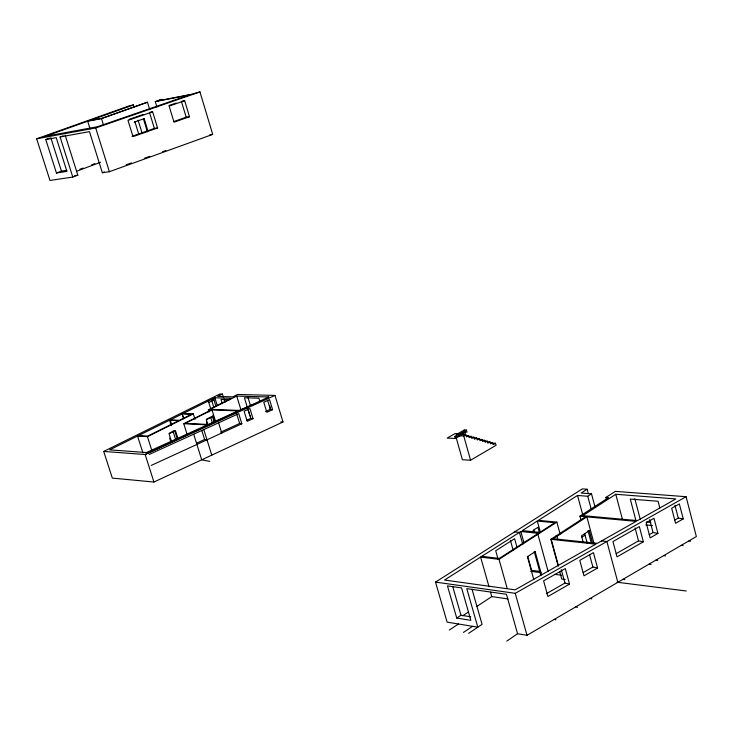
<?xml version="1.0" encoding="UTF-8"?>
<svg xmlns="http://www.w3.org/2000/svg" width="733" height="733" viewBox="0 0 733 733"><rect width="100%" height="100%" fill="white"/><g stroke="black" fill="none" stroke-linecap="round" stroke-linejoin="round"><path stroke-width="1.1" d="M506.842 641.082L517.553 633.733L527.018 635.291L696.35 536.547L686.088 496.699L615.299 491.367L605.962 497.405L606.548 499.613M468.653 633.321L482.057 624.342L472.015 589.167M463.421 632.432L472.574 626.33M449.32 630.05L458.455 624.003M592.759 543.776L589.24 530.719L581.461 535.85L583.23 542.393M456.741 618.056L470.861 620.329L461.561 587.912L447.469 585.905L456.741 618.056L460.984 615.262L470.76 616.81M462.66 615.784L468.295 612.073M476.762 606.493L491.797 596.589L508.07 598.943M582.084 537.106L584.925 535.237M558.225 566.197L550.85 539.323L585.575 516.747L579.922 516.16L581.095 520.494M586.849 516.866L553.25 538.718L597.239 543.373L636.162 521.355L586.849 516.866L593.895 542.997M541.495 574.544L535.163 551.674L527.421 556.714L533.798 579.666M579.922 516.16L608.546 497.615L605.962 497.405M615.775 494.271L582.817 515.647L637.499 520.604L675.826 498.926L615.775 494.271L622.491 519.578M489.003 586.721L480.61 557.089L499.008 559.334L556.86 522.107L560.113 534.018M556.86 522.107L538.398 520.338L577.522 495.453L587.747 496.268L591.513 493.859L595.013 506.915M481.801 556.329L499.255 558.445L538.315 533.331L520.824 531.517L444.519 580.041L515.088 589.836L595.92 544.115L550.85 539.323M537.28 521.044L522.263 530.6L539.763 532.396L554.799 522.73L537.28 521.044L540.322 532.066M588.315 493.566L587.151 489.25L581.168 493.052L591.513 493.859M517.553 633.733L506.448 594.289L466.784 588.654L477.806 627.191L447.103 622.134L435.512 582.103L582.369 488.884L587.151 489.25M455.908 436.703L462.413 459.728L470.577 460.242L496.085 445.279L495.526 443.291L493.098 444.711L492.549 442.714L490.496 442.613M492.549 442.714L490.533 443.886L489.974 441.889L487.83 443.144L487.271 441.147L484.201 440.991M487.271 441.147L485.246 442.32L484.687 440.322L482.626 441.513L482.067 439.507L478.997 439.36M482.067 439.507L480.023 440.689L479.464 438.682L477.247 439.965L476.679 437.949L473.619 437.803M464.236 430.024L466.454 430.115L467.022 432.149L464.823 432.049L456.961 436.538L456.375 434.504L464.236 430.024L465.391 434.083L463.164 433.991L455.33 438.471L447.176 438.068L455.037 433.597L458.088 433.734M476.679 437.949L474.489 439.214L473.93 437.198L471.823 438.416L471.255 436.401L468.195 436.254M471.255 436.401L469.083 437.647L468.515 435.631L465.455 435.484M468.515 435.631L466.426 436.822L465.858 434.806L463.76 436.007L458.666 435.759M546.351 593.721L564.941 583.056L569.541 584.1L565.29 568.579L543.611 580.866L547.936 596.488L569.541 584.1M583.211 572.565L592.896 567.012L597.578 568.02L593.428 552.627L579.785 560.36L583.99 575.808L597.578 568.02M616.169 553.681L638.516 540.862L643.354 541.769L639.35 526.596L612.944 541.568L617.03 556.86L643.354 541.769M649.181 534.751L653.057 532.525L657.941 533.404L653.983 518.295L646.167 522.73L650.153 537.866L657.941 533.404M674.442 520.256L678.401 517.993M683.229 518.9L675.569 523.289L671.675 508.271L679.354 503.919L683.229 518.9L678.263 518.075L674.946 505.266M455.33 438.471L454.753 436.437L456.741 435.301M435.512 582.103L515.244 593.327L686.088 496.699M466.454 430.115L458.583 434.605L456.375 434.504M206.66 419.166L211.461 416.747M214.723 421.64L213.065 416.298L206.33 419.679L207.998 425.039M187.071 434.321L183.745 423.701L211.379 409.903L208.355 409.784L209.033 411.973M212.02 409.93L185.156 423.344L208.227 424.471L238.051 410.92L212.02 409.93L215.603 421.493M169.186 433.276L174.656 430.537L177.395 439.241M142.944 452.939L137.557 436.062L147.443 436.657L193.32 413.87L195.015 419.322M208.355 409.784L231.426 398.285L214.87 397.799L183.25 413.449L193.32 413.87M266.876 397.827L268.727 396.974L236.741 396.095L210.188 409.335L239.123 410.425L254.708 403.984M138.564 435.558L147.681 436.108L178.77 420.66L169.552 420.229L109.648 449.87L146.362 452.536L207.311 424.865L183.745 423.701M170.212 419.899L182.16 413.989L191.414 414.374L179.42 420.33L170.212 419.899L171.238 423.161M222.456 394.079L217.692 396.434L232.847 396.855L237.657 394.464L274.985 395.417L283.002 421.979L153.93 482.039L112.341 478.099L103.71 451.436L219.9 394.006L222.456 394.079L223.446 397.277M182.471 414.97L183.497 417.361M208.777 402.499L213.963 399.925L212.304 399.879M196.536 443.208L204.608 439.507L206.999 439.809M220.569 432.213L239.636 423.463L241.844 423.793L238.738 413.65L149.294 454.414M246.929 420.119L250.814 418.341L253.032 418.653L249.944 408.538L244.107 411.204L247.204 421.328L253.032 418.653M265.566 411.561L270.376 409.371L272.594 409.665L269.552 399.604L263.788 402.234L266.839 412.312L272.594 409.665M151.19 465.455L241.844 423.793M268.727 396.974L145.152 454.515L103.71 451.436M274.985 395.417L145.152 454.515L153.93 482.039M65.155 135.138L77.835 175.187L72.805 177.074L60.088 136.961L89.463 131.628L102.354 172.741L104.388 171.971M79.87 169.241L83.076 168.04M91.616 164.833L94.823 163.633M76.36 171.348L100.549 162.286M49.807 138.116L45.776 139.554L56.441 173.006L61.444 171.137L66.703 170.34M147.809 130.611L144.135 118.654L134.267 122.109L134.991 121.98L138.684 133.974M126.158 164.843L131.519 162.909M144.392 158.264L149.752 156.331M162.616 151.685L165.832 150.522M102.354 172.741L109.382 171.705L212.707 134.405L199.962 91.918L191.001 94.401L157.577 100.934L161.993 99.349L161.031 99.541L155.268 101.603L156.926 107.045M155.268 101.603L189.499 94.923L97.535 126.717L45.189 136.356L87.685 121.229L101.511 118.609L147.47 102.199L149.77 109.712M60.088 136.961L63.13 135.871M72.805 177.074L49.972 180.437L36.65 138.794L129.75 105.671L133.424 104.947L134.102 107.128M133.424 104.947L89.087 120.734L102.208 118.233L147.47 102.199M132.013 136.301L154.379 128.412L157.586 127.982L152.647 111.819L150.512 112.14M173.84 121.541L186.182 117.188L189.499 116.73L184.661 100.714L182.453 101.062M157.586 127.982L133.021 136.64L127.991 120.368L152.647 111.819M189.499 116.73L174.033 122.182L169.14 106.093L184.661 100.714M36.65 138.794L95.702 127.963L199.962 91.918M129.136 119.351L143.027 114.531M168.975 105.525L176.195 103.023M144.135 118.654L143.411 118.792L147.415 131.821M45.776 139.554L56.212 137.657L66.932 171.403L56.441 173.006M209.647 134.909L211.69 134.579M74.61 175.663L77.835 175.187M229.466 399.687L221.009 399.43L222.31 403.654M213.065 416.298L212.423 416.271L214.412 422.684M280.785 421.887L283.002 421.979M462.798 434.66L465.858 434.806M470.861 437.051L473.93 437.198M454.753 436.437L456.961 436.538M476.395 438.526L479.464 438.682M480.591 440.112L484.687 440.322M486.904 441.733L489.974 441.889M490.404 443.025L495.526 443.291M646.387 521.951L650.84 522.354M645.782 524.92L652.462 525.543M589.24 530.719L587.976 530.6L591.494 543.639M514.612 531.892L519.44 532.396L522.748 544.271M536.941 534.21L537.894 534.311L548.128 571.41M555.706 536.171L556.97 536.299L557.877 539.607M601.546 540.936L606.887 541.495L617.837 582.332M535.163 551.674L534.21 551.564L540.844 575.515M540.377 571.465L531.608 570.356L527.714 556.329M530.756 571.319L540.972 572.61M554.597 574.333L561.405 575.194M617.03 582.231L686.28 590.99M565.152 579.528L561.762 579.097L559.7 571.575M688.91 540.89L690.623 541.201M681.287 545.334L683.156 545.673M663.741 555.559L665.555 555.916M209.812 461.405L201.703 459.811L193.686 434.183M655.989 560.085L657.703 560.424M649.218 564.025L651.078 564.41M623.032 579.299L624.91 579.711M590.147 598.476L591.861 598.879M575.771 606.86L577.522 607.29M554.276 619.394L555.99 619.834M147.443 436.657L151.841 450.493M50.815 137.749L61.444 171.137M171.476 441.403L169.066 433.771L175.444 430.583L177.844 438.197M169.653 438.087L170.688 441.358M87.685 121.229L90.086 128.907M169.552 420.229L171.265 425.662M172.979 431.105L175.718 439.809M201.74 430.317L204.608 439.507M101.511 118.609L103.555 125.16M95.702 127.963L109.382 171.705M182.16 413.989L183.662 418.772M213.01 415.153L214.641 420.412M208.328 401.043L210.774 408.941M210.719 417.434L212.414 422.895M206.367 421.787L207.366 425.003M203.811 429.565L211.764 455.129M224.106 399.109L225.077 402.28M138.125 120.221L142.156 133.314M224.096 399.412L224.756 401.547M214.87 397.799L217.179 405.285M213.514 398.468L215.951 406.357M211.81 400.924L213.798 407.337M218.608 422.822L221.769 433.02M247.36 407.42L244.41 397.781L258.905 398.193L259.894 401.437M248.02 409.564L249.99 415.996M236.741 396.095L241.047 410.15M149.44 112.305L154.379 128.412M236.53 413.339L239.636 423.463M247.919 397.249L250.53 405.816M247.727 408.244L250.814 418.341M181.353 101.236L186.182 117.188M267.618 400.337L270.376 409.371L269.909 405.99M452.673 586.373L460.984 615.262M490.551 592.2L491.797 596.589M499.008 559.334L507.199 588.471M463.192 433.982L470.577 460.242M498.147 559.416L495.71 550.749L514.621 538.7L517.067 547.478M510.415 540.368L513.164 550.217M515.244 593.327L527.018 635.291M520.824 531.517L523.82 542.301M539.442 532.708L537.94 527.284L533.157 530.344L533.761 532.525M534 530.041L534.595 532.213M561.267 569.642L564.941 583.056M551.619 540.872L558.17 564.74M577.522 495.453L582.781 514.951M584.622 533.514L587.261 543.272M589.634 554.973L592.896 567.012M587.747 496.268L591.265 509.343M634.805 498.632L640.239 519.266M636.006 520.824L630.261 499.063L658.087 501.28L659.81 507.905M635.09 527.897L638.516 540.862M649.676 519.615L653.057 532.525"/></g></svg>
